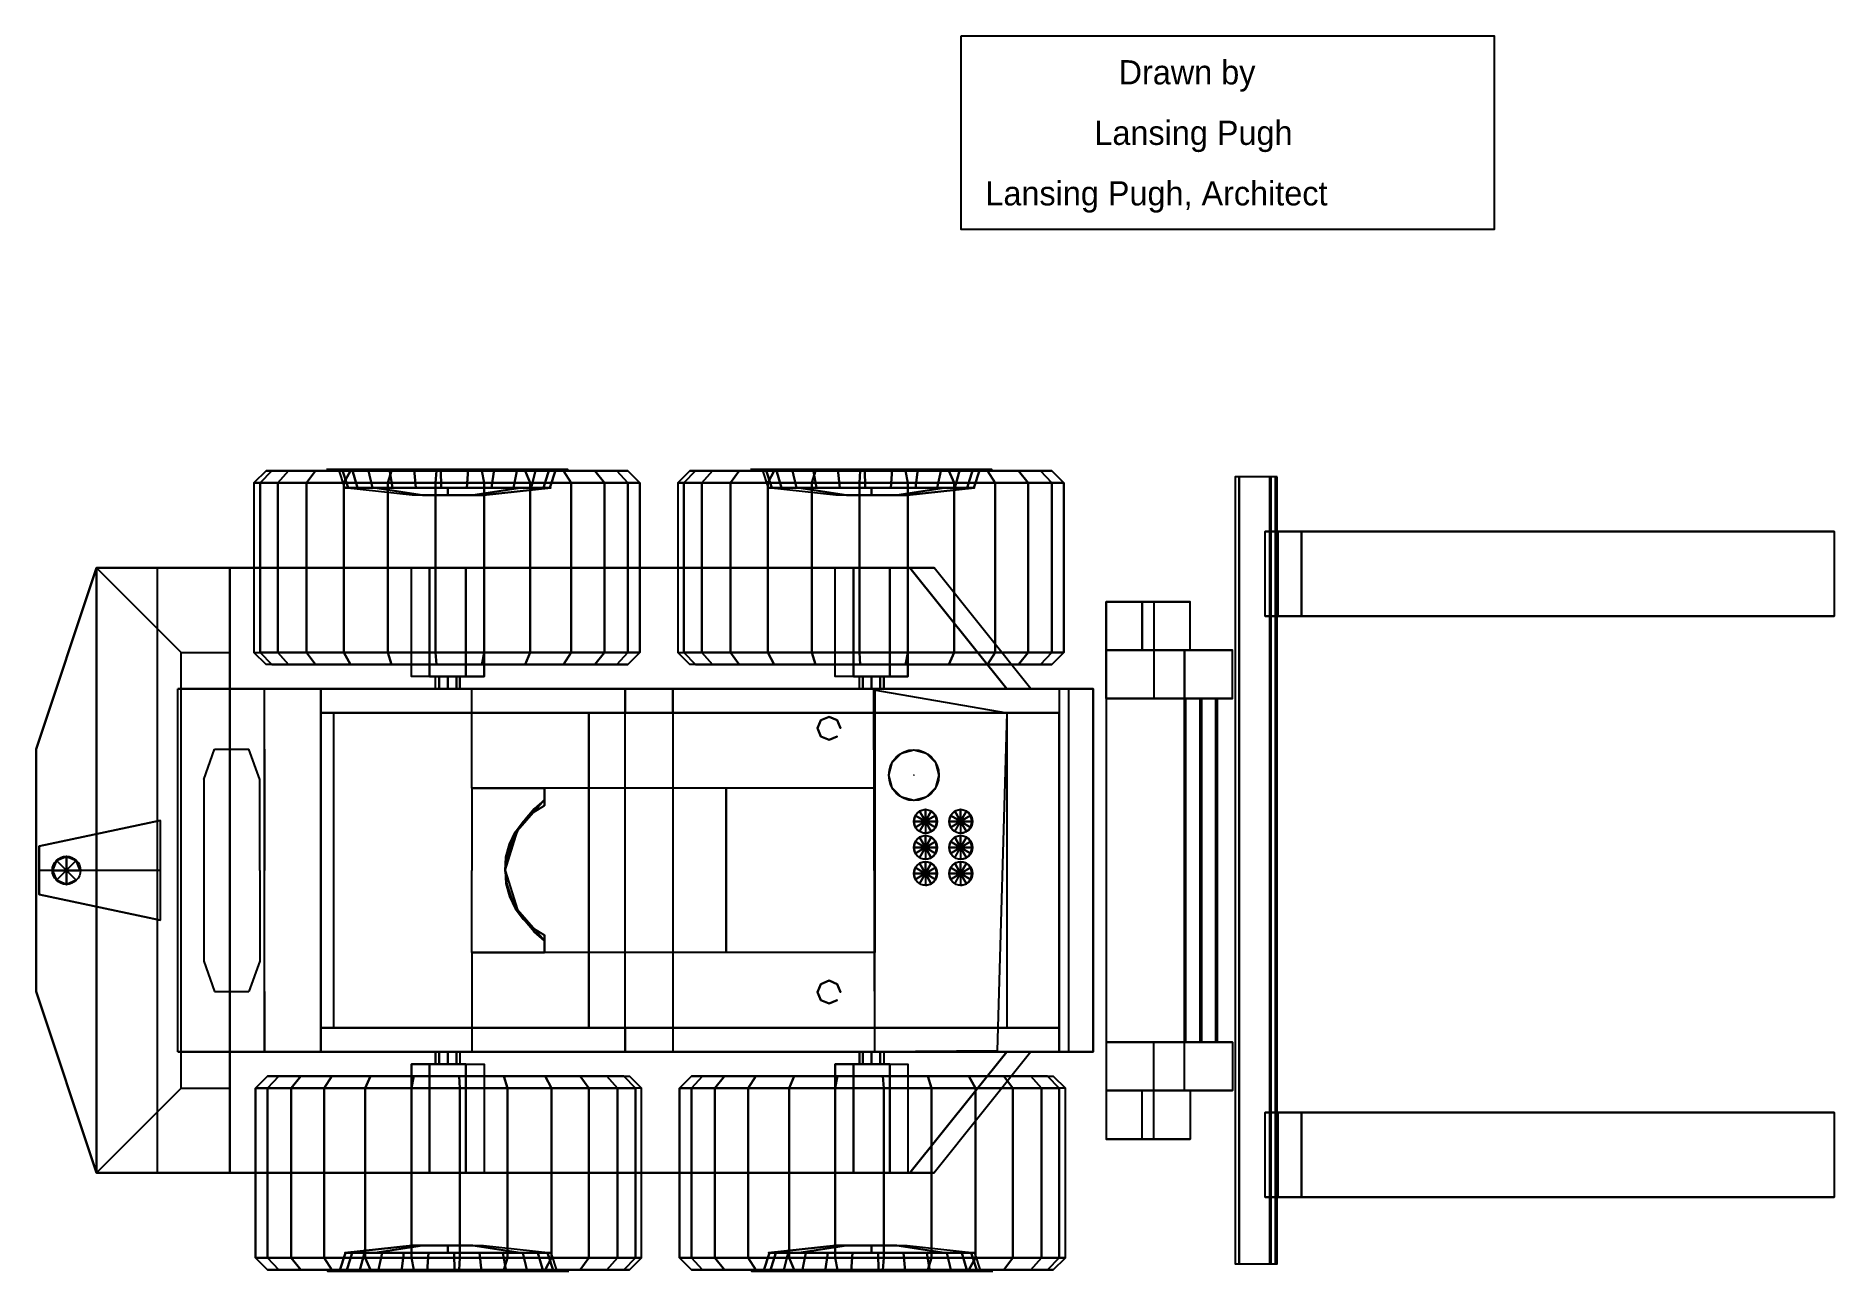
# Model space of a CAD drawing. Extents: x 26 to 174, y 44 to 146.
import ezdxf

# ---------------------------------------------------------------- set-up
doc = ezdxf.new("R2010")
doc.units = 0
doc.header["$MEASUREMENT"] = 0
doc.layers.add('OBJECT', color=1, linetype='CONTINUOUS')
doc.layers.add('SURFACE', color=2, linetype='CONTINUOUS')

# ---------------------------------------------------------------- blocks, each defined once
blk = doc.blocks.new('TIRE')
at = {"layer": 'OBJECT', "extrusion": (-9.96532e-17, -1, -2.96059e-16)}
blk.add_circle((0, 0), 1, dxfattribs=at)
at = {"layer": 'SURFACE', "color": 8}
mesh = blk.add_polymesh((2, 8), dxfattribs=dict(at, n_close=True))
for k, corner in enumerate([(1, -1), (0.71, -1, 0.71), (0, -1, 1), (-0.71, -1, 0.71), (-1, -1), (-0.71, -1, -0.71), (0, -1, -1), (0.71, -1, -0.71), (1, 0), (0.71, 0, 0.71), (0, 0, 1), (-0.71, 0, 0.71), (-1, 0), (-0.71, 0, -0.71), (0, 0, -1), (0.71, 0, -0.71)]):
    mesh.set_mesh_vertex(divmod(k, 8), corner)
mesh = blk.add_polymesh((2, 6), dxfattribs=dict(at, n_close=True))
for k, corner in enumerate([(3, -10), (1.5, -10, 2.6), (-1.5, -10, 2.6), (-3, -10), (-1.5, -10, -2.6), (1.5, -10, -2.6), (3, -1), (1.5, -1, 2.6), (-1.5, -1, 2.6), (-3, -1), (-1.5, -1, -2.6), (1.5, -1, -2.6)]):
    mesh.set_mesh_vertex(divmod(k, 6), corner)
mesh = blk.add_polymesh((2, 25), dxfattribs=dict(at, n_close=True))
for k, corner in enumerate([(16, -3), (15.5, -3, 3.98), (14.02, -3, 7.71), (11.66, -3, 10.95), (8.57, -3, 13.51), (4.94, -3, 15.22), (1, -3, 15.97), (-3, -3, 15.72), (-6.81, -3, 14.48), (-10.2, -3, 12.33), (-12.94, -3, 9.4), (-14.88, -3, 5.89), (-15.87, -3, 2.01), (-15.87, -3, -2.01), (-14.88, -3, -5.89), (-12.94, -3, -9.4), (-10.2, -3, -12.33), (-6.81, -3, -14.48), (-3, -3, -15.72), (1, -3, -15.97), (4.94, -3, -15.22), (8.57, -3, -13.51), (11.66, -3, -10.95), (14.02, -3, -7.71), (15.5, -3, -3.98), (15, -2), (14.53, -2, 3.73), (13.14, -2, 7.23), (10.93, -2, 10.27), (8.04, -2, 12.66), (4.64, -2, 14.27), (0.94, -2, 14.97), (-2.81, -2, 14.73), (-6.39, -2, 13.57), (-9.56, -2, 11.56), (-12.14, -2, 8.82), (-13.95, -2, 5.52), (-14.88, -2, 1.88), (-14.88, -2, -1.88), (-13.95, -2, -5.52), (-12.14, -2, -8.82), (-9.56, -2, -11.56), (-6.39, -2, -13.57), (-2.81, -2, -14.73), (0.94, -2, -14.97), (4.64, -2, -14.27), (8.04, -2, -12.66), (10.93, -2, -10.27), (13.14, -2, -7.23), (14.53, -2, -3.73)]):
    mesh.set_mesh_vertex(divmod(k, 25), corner)
mesh = blk.add_polymesh((2, 25), dxfattribs=dict(at, n_close=True))
for k, corner in enumerate([(16, -3), (15.5, -3, 3.98), (14.02, -3, 7.71), (11.66, -3, 10.95), (8.57, -3, 13.51), (4.94, -3, 15.22), (1, -3, 15.97), (-3, -3, 15.72), (-6.81, -3, 14.48), (-10.2, -3, 12.33), (-12.94, -3, 9.4), (-14.88, -3, 5.89), (-15.87, -3, 2.01), (-15.87, -3, -2.01), (-14.88, -3, -5.89), (-12.94, -3, -9.4), (-10.2, -3, -12.33), (-6.81, -3, -14.48), (-3, -3, -15.72), (1, -3, -15.97), (4.94, -3, -15.22), (8.57, -3, -13.51), (11.66, -3, -10.95), (14.02, -3, -7.71), (15.5, -3, -3.98), (16, -17), (15.5, -17, 3.98), (14.02, -17, 7.71), (11.66, -17, 10.95), (8.57, -17, 13.51), (4.94, -17, 15.22), (1, -17, 15.97), (-3, -17, 15.72), (-6.81, -17, 14.48), (-10.2, -17, 12.33), (-12.94, -17, 9.4), (-14.88, -17, 5.89), (-15.87, -17, 2.01), (-15.87, -17, -2.01), (-14.88, -17, -5.89), (-12.94, -17, -9.4), (-10.2, -17, -12.33), (-6.81, -17, -14.48), (-3, -17, -15.72), (1, -17, -15.97), (4.94, -17, -15.22), (8.57, -17, -13.51), (11.66, -17, -10.95), (14.02, -17, -7.71), (15.5, -17, -3.98)]):
    mesh.set_mesh_vertex(divmod(k, 25), corner)
at = {"layer": 'SURFACE', "color": 1}
mesh = blk.add_polymesh((2, 8), dxfattribs=dict(at, n_close=True))
for k, corner in enumerate([(8.5, -16.6), (6.01, -16.6, 6.01), (0, -16.6, 8.5), (-6.01, -16.6, 6.01), (-8.5, -16.6), (-6.01, -16.6, -6.01), (0, -16.6, -8.5), (6.01, -16.6, -6.01), (2.94, -16), (2.08, -16, 2.08), (0, -16, 2.94), (-2.08, -16, 2.08), (-2.94, -16), (-2.08, -16, -2.08), (0, -16, -2.94), (2.08, -16, -2.08)]):
    mesh.set_mesh_vertex(divmod(k, 8), corner)
at = {"layer": 'SURFACE', "color": 8}
mesh = blk.add_polymesh((2, 25), dxfattribs=dict(at, n_close=True))
for k, corner in enumerate([(16, -17), (15.5, -17, 3.98), (14.02, -17, 7.71), (11.66, -17, 10.95), (8.57, -17, 13.51), (4.94, -17, 15.22), (1, -17, 15.97), (-3, -17, 15.72), (-6.81, -17, 14.48), (-10.2, -17, 12.33), (-12.94, -17, 9.4), (-14.88, -17, 5.89), (-15.87, -17, 2.01), (-15.87, -17, -2.01), (-14.88, -17, -5.89), (-12.94, -17, -9.4), (-10.2, -17, -12.33), (-6.81, -17, -14.48), (-3, -17, -15.72), (1, -17, -15.97), (4.94, -17, -15.22), (8.57, -17, -13.51), (11.66, -17, -10.95), (14.02, -17, -7.71), (15.5, -17, -3.98), (15, -18), (14.53, -18, 3.73), (13.14, -18, 7.23), (10.93, -18, 10.27), (8.04, -18, 12.66), (4.64, -18, 14.27), (0.94, -18, 14.97), (-2.81, -18, 14.73), (-6.39, -18, 13.57), (-9.56, -18, 11.56), (-12.14, -18, 8.82), (-13.95, -18, 5.52), (-14.88, -18, 1.88), (-14.88, -18, -1.88), (-13.95, -18, -5.52), (-12.14, -18, -8.82), (-9.56, -18, -11.56), (-6.39, -18, -13.57), (-2.81, -18, -14.73), (0.94, -18, -14.97), (4.64, -18, -14.27), (8.04, -18, -12.66), (10.93, -18, -10.27), (13.14, -18, -7.23), (14.53, -18, -3.73)]):
    mesh.set_mesh_vertex(divmod(k, 25), corner)
at = {"layer": 'SURFACE', "color": 1}
mesh = blk.add_polymesh((2, 25), dxfattribs=dict(at, n_close=True))
for k, corner in enumerate([(9, -18.1), (8.72, -18.1, 2.24), (7.89, -18.1, 4.34), (6.56, -18.1, 6.16), (4.82, -18.1, 7.6), (2.78, -18.1, 8.56), (0.57, -18.1, 8.98), (-1.69, -18.1, 8.84), (-3.83, -18.1, 8.14), (-5.74, -18.1, 6.93), (-7.28, -18.1, 5.29), (-8.37, -18.1, 3.31), (-8.93, -18.1, 1.13), (-8.93, -18.1, -1.13), (-8.37, -18.1, -3.31), (-7.28, -18.1, -5.29), (-5.74, -18.1, -6.93), (-3.83, -18.1, -8.14), (-1.69, -18.1, -8.84), (0.57, -18.1, -8.98), (2.78, -18.1, -8.56), (4.82, -18.1, -7.6), (6.56, -18.1, -6.16), (7.89, -18.1, -4.34), (8.72, -18.1, -2.24), (8.5, -16.6), (8.23, -16.6, 2.11), (7.45, -16.6, 4.09), (6.2, -16.6, 5.82), (4.55, -16.6, 7.18), (2.63, -16.6, 8.08), (0.53, -16.6, 8.48), (-1.59, -16.6, 8.35), (-3.62, -16.6, 7.69), (-5.42, -16.6, 6.55), (-6.88, -16.6, 5), (-7.9, -16.6, 3.13), (-8.43, -16.6, 1.07), (-8.43, -16.6, -1.07), (-7.9, -16.6, -3.13), (-6.88, -16.6, -5), (-5.42, -16.6, -6.55), (-3.62, -16.6, -7.69), (-1.59, -16.6, -8.35), (0.53, -16.6, -8.48), (2.63, -16.6, -8.08), (4.55, -16.6, -7.18), (6.2, -16.6, -5.82), (7.45, -16.6, -4.09), (8.23, -16.6, -2.11)]):
    mesh.set_mesh_vertex(divmod(k, 25), corner)
at = {"layer": 'SURFACE', "color": 8}
mesh = blk.add_polymesh((2, 25), dxfattribs=dict(at, n_close=True))
for k, corner in enumerate([(15, -18), (14.53, -18, 3.73), (13.14, -18, 7.23), (10.93, -18, 10.27), (8.04, -18, 12.66), (4.64, -18, 14.27), (0.94, -18, 14.97), (-2.81, -18, 14.73), (-6.39, -18, 13.57), (-9.56, -18, 11.56), (-12.14, -18, 8.82), (-13.95, -18, 5.52), (-14.88, -18, 1.88), (-14.88, -18, -1.88), (-13.95, -18, -5.52), (-12.14, -18, -8.82), (-9.56, -18, -11.56), (-6.39, -18, -13.57), (-2.81, -18, -14.73), (0.94, -18, -14.97), (4.64, -18, -14.27), (8.04, -18, -12.66), (10.93, -18, -10.27), (13.14, -18, -7.23), (14.53, -18, -3.73), (10, -18), (9.69, -18, 2.49), (8.76, -18, 4.82), (7.29, -18, 6.85), (5.36, -18, 8.44), (3.09, -18, 9.51), (0.63, -18, 9.98), (-1.87, -18, 9.82), (-4.26, -18, 9.05), (-6.37, -18, 7.71), (-8.09, -18, 5.88), (-9.3, -18, 3.68), (-9.92, -18, 1.25), (-9.92, -18, -1.25), (-9.3, -18, -3.68), (-8.09, -18, -5.88), (-6.37, -18, -7.71), (-4.26, -18, -9.05), (-1.87, -18, -9.82), (0.63, -18, -9.98), (3.09, -18, -9.51), (5.36, -18, -8.44), (7.29, -18, -6.85), (8.76, -18, -4.82), (9.69, -18, -2.49)]):
    mesh.set_mesh_vertex(divmod(k, 25), corner)
at = {"layer": 'SURFACE', "color": 1}
mesh = blk.add_polymesh((2, 25), dxfattribs=dict(at, n_close=True))
for k, corner in enumerate([(10, -18.1), (9.69, -18.1, 2.49), (8.76, -18.1, 4.82), (7.29, -18.1, 6.85), (5.36, -18.1, 8.44), (3.09, -18.1, 9.51), (0.63, -18.1, 9.98), (-1.87, -18.1, 9.82), (-4.26, -18.1, 9.05), (-6.37, -18.1, 7.71), (-8.09, -18.1, 5.88), (-9.3, -18.1, 3.68), (-9.92, -18.1, 1.25), (-9.92, -18.1, -1.25), (-9.3, -18.1, -3.68), (-8.09, -18.1, -5.88), (-6.37, -18.1, -7.71), (-4.26, -18.1, -9.05), (-1.87, -18.1, -9.82), (0.63, -18.1, -9.98), (3.09, -18.1, -9.51), (5.36, -18.1, -8.44), (7.29, -18.1, -6.85), (8.76, -18.1, -4.82), (9.69, -18.1, -2.49), (9, -18.1), (8.72, -18.1, 2.24), (7.89, -18.1, 4.34), (6.56, -18.1, 6.16), (4.82, -18.1, 7.6), (2.78, -18.1, 8.56), (0.57, -18.1, 8.98), (-1.69, -18.1, 8.84), (-3.83, -18.1, 8.14), (-5.74, -18.1, 6.93), (-7.28, -18.1, 5.29), (-8.37, -18.1, 3.31), (-8.93, -18.1, 1.13), (-8.93, -18.1, -1.13), (-8.37, -18.1, -3.31), (-7.28, -18.1, -5.29), (-5.74, -18.1, -6.93), (-3.83, -18.1, -8.14), (-1.69, -18.1, -8.84), (0.57, -18.1, -8.98), (2.78, -18.1, -8.56), (4.82, -18.1, -7.6), (6.56, -18.1, -6.16), (7.89, -18.1, -4.34), (8.72, -18.1, -2.24)]):
    mesh.set_mesh_vertex(divmod(k, 25), corner)
blk = doc.blocks.new('FORK')
at = {"layer": 'OBJECT'}
for p, q in [((-3.5, 35), (3.5, 35)), ((3.5, 0, 46), (-3.5, 0, 46)), ((-3.5, -2), (-3.5, -2, 2))]:
    blk.add_line(p, q, dxfattribs=at)
at = {"layer": 'SURFACE', "color": 1}
blk.add_line((-3.5, 0), (0, 0), dxfattribs=at)
for points in [[(-3.5, 35), (3.5, 35), (3.5, -2), (-3.5, -2)], [(-3.5, 0), (-3.5, 0, 2), (-3.5, 35)], [(-3.5, 35), (3.5, 35), (3.5, 0, 2), (-3.5, 0, 2)], [(3.5, 0), (3.5, 0, 2), (3.5, 35)], [(-3.5, 0, 46), (-3.5, -2), (-3.5, 0)], [(3.5, 0, 2), (3.5, 0, 46), (-3.5, 0, 46), (-3.5, 0, 2)], [(3.5, 0, 46), (3.5, -2), (3.5, 0)]]:
    blk.add_3dface(points, dxfattribs=at)
blk = doc.blocks.new('CROSSFRAME')
at = {"layer": 'SURFACE', "color": 8}
for points in [[(32.5, 12, 3), (32.5, 17, 3), (-32.5, 17, 3), (-32.5, 12, 3)], [(-32.5, 12), (-32.5, 12, 3), (32.5, 12, 3), (32.5, 12)], [(-32.5, 0), (32.5, 0), (32.5, 12), (-32.5, 12)], [(-32.5, 0), (-32.5, 0, 3), (32.5, 0, 3), (32.5, 0)], [(32.5, -5, 3), (32.5, 0, 3), (-32.5, 0, 3), (-32.5, -5, 3)]]:
    blk.add_3dface(points, dxfattribs=at)
blk = doc.blocks.new('FRAME_ASSEMBLY')
at = {"layer": 'OBJECT'}
blk.add_blockref('CROSSFRAME', (0, 0), dxfattribs=at)
at = {"layer": 'SURFACE', "color": 1}
for p in [(-23.5, -5, 3), (24.5, -5, 3)]:
    blk.add_blockref('FORK', p, dxfattribs=at)

msp = doc.modelspace()

# ---------------------------------------------------------------- linework, layer by layer
at = {"layer": 'OBJECT'}
for p, q in [((25.85, 79.07, 20), (35.85, 81.18, 20)), ((35.85, 77.07, 20), (25.85, 77.07, 20)), ((25.85, 77.07, 20), (25.85, 75.07, 20)), ((25.85, 75.07, 20), (35.85, 72.95, 20))]:
    msp.add_line(p, q, dxfattribs=at)
at = {"layer": 'OBJECT', "extrusion": (-9.96532e-17, 1, -2.96059e-16)}
msp.add_circle((-59.6, 17, 92.07), 1, dxfattribs=at)
at = {"layer": 'OBJECT', "extrusion": (-9.96532e-17, -1, -2.96059e-16)}
msp.add_circle((59.6, 17, -62.07), 1, dxfattribs=at)
at = {"layer": 'OBJECT', "color": 2}
for points in [[(120.45, 91.26, 152.19), (113.96, 91.26, 152), (117.9, 91.26, 14), (124.4, 91.26, 14.19)], [(120.45, 62.87, 152.19), (113.96, 62.87, 152), (117.9, 62.87, 14), (124.4, 62.87, 14.19)]]:
    msp.add_3dface(points, dxfattribs=at)
at = {"layer": 'SURFACE', "color": 10}
msp.add_line((94.6, 92.07, 17), (59.6, 92.07, 17), dxfattribs=at)
at = {"layer": 'SURFACE', "color": 7}
for p, q in [((40.34, 87.07, 67.95), (43.18, 87.07, 75.42)), ((40.34, 67.07, 67.95), (43.18, 67.07, 75.42))]:
    msp.add_line(p, q, dxfattribs=at)
msp.add_lwpolyline([(102, 146), (146, 146), (146, 130), (102, 130), (102, 146)], dxfattribs=at)
at = {"layer": 'SURFACE', "color": 10, "extrusion": (-0.180731, 0, 0.983533)}
for centre, radius in [((-84.93, 103.45, 20.23), 2.1), ((-84.93, 103.45, 20.23), 0.01), ((-81.11, 104.43, 20.23), 0.976), ((-81.11, 107.39, 20.23), 0.976), ((-81.11, 104.43, 20.33), 0.01), ((-81.11, 107.39, 20.33), 0.01), ((-78.96, 104.43, 20.23), 0.976), ((-78.96, 104.43, 20.33), 0.01), ((-78.96, 107.39, 20.23), 0.976), ((-78.96, 107.39, 20.33), 0.01), ((-76.81, 104.43, 20.23), 0.976), ((-76.81, 107.39, 20.23), 0.976), ((-76.81, 104.43, 20.33), 0.01), ((-76.81, 107.39, 20.33), 0.01)]:
    msp.add_circle(centre, radius, dxfattribs=at)
at = {"layer": 'SURFACE', "color": 2}
for centre, radius in [((28.11, 77.07, 20), 1.16), ((28.11, 77.07, 25), 1.16), ((28.11, 77.07, 26), 0.104)]:
    msp.add_circle(centre, radius, dxfattribs=at)
at = {"layer": 'SURFACE'}
for points in [[(25.6, 87.07, 56), (30.6, 102.07, 59), (30.6, 102.07, 35), (25.6, 87.07, 35)], [(30.6, 102.07, 35), (37.6, 95.07, 15), (41.6, 95.07, 15), (41.6, 102.07, 35)], [(41.6, 95.07, 15), (41.6, 92.07, 15), (41.6, 92.07, 39), (41.6, 102.07, 35)], [(41.6, 102.07, 39), (41.6, 92.07, 39), (105.76, 92.07, 39), (97.76, 102.07, 39)], [(41.6, 102.07, 39), (97.76, 102.07, 39), (99.76, 102.07, 35), (41.6, 102.07, 35)], [(97.76, 102.07, 39), (105.76, 92.07, 39), (107.76, 92.07, 35), (99.76, 102.07, 35)], [(25.6, 67.07, 56), (30.6, 52.07, 59), (30.6, 52.07, 35), (25.6, 67.07, 35)], [(41.6, 52.07, 39), (41.6, 62.07, 39), (105.76, 62.07, 39), (97.76, 52.07, 39)], [(41.6, 59.07, 15), (41.6, 62.07, 15), (41.6, 62.07, 39), (41.6, 52.07, 35)], [(97.76, 52.07, 39), (105.76, 62.07, 39), (107.76, 62.07, 35), (99.76, 52.07, 35)], [(30.6, 52.07, 35), (37.6, 59.07, 15), (41.6, 59.07, 15), (41.6, 52.07, 35)], [(41.6, 52.07, 39), (97.76, 52.07, 39), (99.76, 52.07, 35), (41.6, 52.07, 35)]]:
    msp.add_3dface(points, dxfattribs=at)
at = {"layer": 'SURFACE', "color": 2}
for points in [[(25.6, 67.07, 56), (25.6, 87.07, 56), (30.6, 102.07, 59), (30.6, 52.07, 59)], [(30.6, 102.07, 59), (35.6, 102.07, 60), (35.6, 52.07, 60), (30.6, 52.07, 59)], [(30.6, 102.07, 35), (30.6, 52.07, 35), (37.6, 59.07, 15), (37.6, 95.07, 15)], [(35.6, 52.07, 60), (41.6, 52.07, 60), (41.6, 102.07, 60), (35.6, 102.07, 60)], [(41.6, 102.07, 60), (41.6, 102.07, 35), (41.6, 52.07, 35), (41.6, 52.07, 60)], [(113.96, 91.26, 152), (113.96, 99.26, 152), (117.9, 99.26, 14), (117.9, 91.26, 14)], [(117.9, 99.26, 14), (120.9, 99.26, 14.09), (116.95, 99.26, 152.09), (113.96, 99.26, 152)], [(113.96, 95.26, 152), (116.95, 95.26, 152.19), (116.95, 99.26, 152.09), (113.96, 99.26, 152)], [(116.95, 99.26, 152.09), (116.95, 95.26, 152.19), (120.9, 95.26, 14.19), (120.9, 99.26, 14.09)], [(113.96, 91.26, 152), (120.45, 91.26, 152.19), (120.45, 95.26, 152.19), (113.96, 95.26, 152)], [(120.9, 95.26, 14.19), (124.4, 95.26, 14.19), (120.45, 95.26, 152.19), (116.95, 95.26, 152.19)], [(120.45, 95.26, 152.19), (120.45, 91.26, 152.19), (124.4, 91.26, 14.19), (124.4, 95.26, 14.19)], [(112.9, 62.07, 15), (112.9, 92.07, 15), (41.6, 92.07, 15), (41.6, 62.07, 15)], [(110.09, 62.07, 39), (110.9, 62.07, 39), (110.9, 92.07, 39), (110.09, 92.07, 39)], [(110.9, 62.07, 39), (110.9, 92.07, 39), (112.9, 92.07, 33), (112.9, 62.07, 33)], [(112.9, 62.07, 33), (112.9, 62.07, 15), (112.9, 92.07, 15), (112.9, 92.07, 33)], [(113.96, 62.87, 152), (120.45, 62.87, 152.19), (120.45, 91.26, 152.19), (113.96, 91.26, 152)], [(120.45, 62.87, 152.19), (120.54, 62.87, 149.19), (120.54, 91.26, 149.19), (120.45, 91.26, 152.19)], [(121.74, 62.87, 107.2), (121.74, 91.26, 107.2), (121.85, 91.26, 103.21), (121.85, 62.87, 103.21)], [(123.02, 62.87, 62.31), (123.02, 91.26, 62.31), (123.13, 91.26, 58.31), (123.13, 62.87, 58.31)], [(110.09, 64.07, 39), (110.09, 90.07, 39), (105.76, 90.07, 39), (105.76, 64.07, 39)], [(25.6, 87.07, 56), (25.6, 67.07, 56), (25.6, 67.07, 35), (25.6, 87.07, 35)], [(35.85, 81.18, 20), (35.85, 72.95, 20), (25.85, 75.07, 20), (25.85, 79.07, 20)], [(35.85, 81.18, 18.5), (35.85, 72.95, 18.5), (25.85, 75.07, 18.5), (25.85, 79.07, 18.5)], [(35.85, 81.18, 20), (35.85, 81.18, 18.5), (25.85, 79.07, 18.5), (25.85, 79.07, 20)], [(25.85, 79.07, 20), (25.85, 79.07, 18.5), (25.85, 75.07, 18.5), (25.85, 75.07, 20)], [(25.85, 75.07, 18.5), (25.85, 75.07, 20), (35.85, 72.95, 20), (35.85, 72.95, 18.5)], [(113.96, 62.87, 152), (113.96, 54.87, 152), (117.9, 54.87, 14), (117.9, 62.87, 14)], [(113.96, 58.87, 152), (120.45, 58.87, 152.19), (120.45, 62.87, 152.19), (113.96, 62.87, 152)], [(120.45, 58.87, 152.19), (120.45, 62.87, 152.19), (124.4, 62.87, 14.19), (124.4, 58.87, 14.19)], [(113.96, 54.87, 152), (116.95, 54.87, 152.09), (116.95, 58.87, 152.19), (113.96, 58.87, 152)], [(116.95, 54.87, 152.09), (116.95, 58.87, 152.19), (120.9, 58.87, 14.19), (120.9, 54.87, 14.09)], [(120.9, 58.87, 14.19), (124.4, 58.87, 14.19), (120.45, 58.87, 152.19), (116.95, 58.87, 152.19)], [(117.9, 54.87, 14), (120.9, 54.87, 14.09), (116.95, 54.87, 152.09), (113.96, 54.87, 152)]]:
    msp.add_3dface(points, dxfattribs=at)
at = {"layer": 'SURFACE'}
for points, invisible_edges in [([(41.6, 102.07, 60), (35.6, 102.07, 60), (30.6, 102.07, 35), (41.6, 102.07, 35)], 2), ([(30.6, 102.07, 59), (30.6, 102.07, 35), (35.6, 102.07, 60), (30.6, 102.07, 59)], 2), ([(110.9, 92.07, 15), (110.9, 92.07, 39), (41.6, 92.07, 39), (41.6, 92.07, 15)], 1), ([(110.9, 92.07, 39), (112.9, 92.07, 33), (112.9, 92.07, 15), (110.9, 92.07, 15)], 8), ([(110.9, 62.07, 15), (110.9, 62.07, 39), (41.6, 62.07, 39), (41.6, 62.07, 15)], 1), ([(110.9, 62.07, 39), (112.9, 62.07, 33), (112.9, 62.07, 15), (110.9, 62.07, 15)], 8), ([(30.6, 52.07, 59), (30.6, 52.07, 35), (35.6, 52.07, 60), (30.6, 52.07, 59)], 2), ([(41.6, 52.07, 60), (35.6, 52.07, 60), (30.6, 52.07, 35), (41.6, 52.07, 35)], 2)]:
    msp.add_3dface(points, dxfattribs=dict(at, invisible_edges=invisible_edges))
at = {"layer": 'SURFACE', "color": 7}
for points, invisible_edges in [([(44.46, 92.07, 78.78), (37.32, 92.07, 60), (40.34, 87.07, 67.95), (44.46, 87.07, 78.78)], 6), ([(39.45, 84.57, 65.61), (40.34, 87.07, 67.95), (37.32, 92.07, 60), (39.45, 84.57, 65.61)], 6), ([(39.45, 84.57, 65.61), (39.45, 69.57, 65.61), (37.32, 62.07, 60), (37.32, 92.07, 60)], 10), ([(47.83, 92.07, 76.39), (44.46, 92.07, 78.78), (37.32, 92.07, 60), (41.6, 92.07, 60)], 1), ([(39.45, 84.57, 65.61), (40.34, 87.07, 67.95), (37.32, 92.07, 60), (39.45, 84.57, 65.61)], 6), ([(44.46, 92.07, 78.78), (37.32, 92.07, 60), (40.34, 87.07, 67.95), (44.46, 87.07, 78.78)], 6), ([(44.46, 92.07, 78.78), (47.83, 92.07, 76.39), (50.16, 92.07, 78), (49.13, 92.07, 82)], 5), ([(50.16, 92.07, 78), (74.32, 92.07, 78), (74.24, 92.07, 82), (49.13, 92.07, 82)], 10), ([(74.24, 92.07, 82), (74.32, 92.07, 78), (75.9, 92.07, 77.23), (78.18, 92.07, 80.08)], 5), ([(78.18, 92.07, 80.08), (75.9, 92.07, 77.23), (105.76, 92.07, 39), (110.09, 92.07, 39)], 1), ([(50.16, 90.07, 78), (74.32, 90.07, 78), (74.24, 90.07, 82), (49.13, 90.07, 82)], 10), ([(74.24, 90.07, 82), (74.32, 90.07, 78), (75.9, 90.07, 77.23), (78.18, 90.07, 80.08)], 5), ([(78.18, 90.07, 80.08), (75.9, 90.07, 77.23), (105.76, 90.07, 39), (110.09, 90.07, 39)], 1), ([(44.07, 84.57, 77.76), (43.18, 87.07, 75.42), (44.46, 87.07, 78.78), (44.07, 84.57, 77.76)], 6), ([(44.07, 84.57, 77.76), (43.18, 87.07, 75.42), (44.46, 87.07, 78.78), (44.07, 84.57, 77.76)], 6), ([(44.46, 77.07, 78.78), (44.07, 77.07, 77.76), (44.07, 84.57, 77.76), (44.46, 87.07, 78.78)], 5), ([(44.46, 77.07, 78.78), (44.07, 77.07, 77.76), (44.07, 84.57, 77.76), (44.46, 87.07, 78.78)], 5), ([(44.46, 77.07, 78.78), (44.07, 77.07, 77.76), (44.07, 69.57, 77.76), (44.46, 67.07, 78.78)], 5), ([(39.45, 69.57, 65.61), (40.34, 67.07, 67.95), (37.32, 62.07, 60), (39.45, 69.57, 65.61)], 6), ([(44.07, 69.57, 77.76), (43.18, 67.07, 75.42), (44.46, 67.07, 78.78), (44.07, 69.57, 77.76)], 6), ([(44.46, 62.07, 78.78), (37.32, 62.07, 60), (40.34, 67.07, 67.95), (44.46, 67.07, 78.78)], 6), ([(50.16, 64.07, 78), (74.32, 64.07, 78), (74.24, 64.07, 82), (49.13, 64.07, 82)], 10), ([(74.24, 64.07, 82), (74.32, 64.07, 78), (75.9, 64.07, 77.23), (78.18, 64.07, 80.08)], 5), ([(78.18, 64.07, 80.08), (75.9, 64.07, 77.23), (105.76, 64.07, 39), (110.09, 64.07, 39)], 1), ([(47.83, 62.07, 76.39), (44.46, 62.07, 78.78), (37.32, 62.07, 60), (41.6, 62.07, 60)], 1), ([(44.46, 62.07, 78.78), (47.83, 62.07, 76.39), (50.16, 62.07, 78), (49.13, 62.07, 82)], 5), ([(50.16, 62.07, 78), (74.32, 62.07, 78), (74.24, 62.07, 82), (49.13, 62.07, 82)], 10), ([(74.24, 62.07, 82), (74.32, 62.07, 78), (75.9, 62.07, 77.23), (78.18, 62.07, 80.08)], 5), ([(78.18, 62.07, 80.08), (75.9, 62.07, 77.23), (105.76, 62.07, 39), (110.09, 62.07, 39)], 1)]:
    msp.add_3dface(points, dxfattribs=dict(at, invisible_edges=invisible_edges))
for points in [[(44.46, 92.07, 78.78), (49.13, 92.07, 82), (49.13, 62.07, 82), (44.46, 62.07, 78.78)], [(49.13, 90.07, 82), (49.13, 92.07, 82), (74.24, 92.07, 82), (74.24, 90.07, 82)], [(74.24, 62.07, 82), (74.24, 92.07, 82), (78.18, 92.07, 80.08), (78.18, 62.07, 80.08)], [(74.24, 92.07, 82), (78.18, 92.07, 80.08), (78.18, 90.07, 80.08), (74.24, 90.07, 82)], [(110.09, 92.07, 39), (110.09, 90.07, 39), (78.18, 90.07, 80.08), (78.18, 92.07, 80.08)], [(50.16, 64.07, 78), (49.13, 64.07, 82), (49.13, 90.07, 82), (50.16, 90.07, 78)], [(74.24, 90.07, 82), (71.24, 90.07, 82), (71.24, 64.07, 82), (74.24, 64.07, 82)], [(71.24, 64.07, 82), (71.24, 64.07, 80), (71.24, 90.07, 80), (71.24, 90.07, 82)], [(74.24, 62.07, 82), (49.13, 62.07, 82), (49.13, 64.07, 82), (74.24, 64.07, 82)], [(78.18, 62.07, 80.08), (74.24, 62.07, 82), (74.24, 64.07, 82), (78.18, 64.07, 80.08)], [(110.09, 62.07, 39), (110.09, 64.07, 39), (78.18, 64.07, 80.08), (78.18, 62.07, 80.08)]]:
    msp.add_3dface(points, dxfattribs=at)
at = {"layer": 'SURFACE', "color": 10}
for points in [[(61.6, 83.86, 38), (61.6, 92.07, 38), (94.88, 92.07, 38), (94.88, 83.86, 38)], [(105.76, 90.07, 39), (104.98, 62.17, 39.86), (94.88, 62.07, 38), (94.78, 91.97, 37.98)], [(61.6, 83.86, 52), (67.6, 83.86, 52), (67.6, 83.86, 31), (61.6, 83.86, 38)], [(67.6, 83.86, 52), (67.6, 82.89, 52), (67.6, 82.42, 31), (67.6, 83.86, 31)], [(82.6, 83.86, 32.5), (82.6, 77.07, 32.5), (82.6, 77.07, 27.5), (82.6, 83.86, 27.5)], [(94.88, 83.86, 38), (94.88, 83.86, 36), (94.88, 70.27, 36), (94.88, 70.27, 38)], [(82.6, 70.27, 32.5), (82.6, 77.07, 32.5), (82.6, 77.07, 27.5), (82.6, 70.27, 27.5)], [(67.6, 70.27, 52), (67.6, 71.24, 52), (67.6, 71.71, 31), (67.6, 70.27, 31)], [(61.6, 70.27, 38), (61.6, 62.07, 38), (94.88, 62.07, 38), (94.88, 70.27, 38)], [(61.6, 70.27, 52), (67.6, 70.27, 52), (67.6, 70.27, 31), (61.6, 70.27, 38)]]:
    msp.add_3dface(points, dxfattribs=at)
at = {"layer": 'SURFACE', "color": 4, "invisible_edges": 10}
for points in [[(98.09, 84.94, 38.59), (98.08, 84.94, 38.59), (96.3, 85.98, 38.26), (97.06, 86.75, 38.4)], [(98.09, 84.94, 38.59), (98.09, 84.94, 38.59), (97.06, 86.75, 38.4), (98.09, 87.03, 38.59)], [(98.1, 84.94, 38.59), (98.09, 84.94, 38.59), (98.09, 87.03, 38.59), (99.12, 86.75, 38.78)], [(98.1, 84.94, 38.59), (98.1, 84.94, 38.59), (99.12, 86.75, 38.78), (99.88, 85.98, 38.92)], [(98.08, 84.94, 38.59), (98.08, 84.93, 38.59), (96.03, 84.93, 38.21), (96.3, 85.98, 38.26)], [(98.08, 84.93, 38.59), (98.08, 84.93, 38.59), (96.3, 83.88, 38.26), (96.03, 84.93, 38.21)], [(98.08, 84.93, 38.59), (98.09, 84.92, 38.59), (97.06, 83.12, 38.4), (96.3, 83.88, 38.26)], [(98.09, 84.92, 38.59), (98.09, 84.92, 38.59), (98.09, 82.83, 38.59), (97.06, 83.12, 38.4)], [(98.09, 84.92, 38.59), (98.1, 84.92, 38.59), (99.12, 83.12, 38.78), (98.09, 82.83, 38.59)], [(98.1, 84.93, 38.59), (98.1, 84.94, 38.59), (99.88, 85.98, 38.92), (100.15, 84.93, 38.97)], [(98.1, 84.92, 38.59), (98.1, 84.93, 38.59), (99.88, 83.88, 38.92), (99.12, 83.12, 38.78)], [(98.1, 84.93, 38.59), (98.1, 84.93, 38.59), (100.15, 84.93, 38.97), (99.88, 83.88, 38.92)]]:
    msp.add_3dface(points, dxfattribs=at)
at = {"layer": 'SURFACE', "color": 10}
for points, invisible_edges in [([(67.6, 83.86, 31), (61.6, 83.86, 31), (67.6, 83.86, 38), (67.6, 77.07, 31)], 12), ([(61.6, 77.07, 52), (64.33, 77.07, 52), (64.33, 83.86, 52), (61.6, 83.86, 52)], 3), ([(64.33, 77.07, 52), (65.36, 80.32, 52), (65.36, 83.86, 52), (64.33, 83.86, 52)], 10), ([(65.36, 83.86, 52), (67.6, 83.86, 52), (67.6, 82.89, 52), (65.36, 80.32, 52)], 8), ([(82.6, 83.86, 32.5), (67.6, 83.86, 31), (67.6, 77.07, 31), (82.6, 77.07, 32.5)], 6), ([(67.6, 70.27, 31), (61.6, 70.27, 31), (67.6, 70.27, 38), (67.6, 77.07, 31)], 12), ([(61.6, 77.07, 52), (64.33, 77.07, 52), (64.33, 70.27, 52), (61.6, 70.27, 52)], 3), ([(64.33, 77.07, 52), (65.36, 73.82, 52), (65.36, 70.27, 52), (64.33, 70.27, 52)], 10), ([(82.6, 70.27, 32.5), (67.6, 70.27, 31), (67.6, 77.07, 31), (82.6, 77.07, 32.5)], 6), ([(65.36, 70.27, 52), (67.6, 70.27, 52), (67.6, 71.24, 52), (65.36, 73.82, 52)], 8)]:
    msp.add_3dface(points, dxfattribs=dict(at, invisible_edges=invisible_edges))

# ---------------------------------------------------------------- block references
at = {"layer": 'SURFACE', "color": 2, "rotation": 180}
for p in [(59.6, 92.07, 17), (94.6, 92.07, 17)]:
    msp.add_blockref('TIRE', p, dxfattribs=at)
at = {"layer": 'SURFACE', "color": 2, "extrusion": (0.999592, 0, 0.02856)}
msp.add_blockref('FRAME_ASSEMBLY', (77.07, 8.61, 125.25), dxfattribs=at)
at = {"layer": 'SURFACE', "color": 7}
for p in [(59.6, 62.07, 17), (94.6, 62.07, 17)]:
    msp.add_blockref('TIRE', p, dxfattribs=at)

# ---------------------------------------------------------------- texts
for s, p in [('Drawn by', (115, 142)), ('Lansing Pugh', (113, 137)), ('Lansing Pugh, Architect', (104, 132))]:
    msp.add_text(s, height=2, dxfattribs=at).set_placement(p)

# ---------------------------------------------------------------- meshes
at = {"layer": 'SURFACE', "color": 10}
mesh = msp.add_polymesh((2, 8), dxfattribs=dict(at, n_close=True))
for k, corner in enumerate([(92.04, 88.81, 38), (91.76, 89.48, 38), (91.09, 89.76, 38), (90.42, 89.48, 38), (90.14, 88.81, 38), (90.42, 88.14, 38), (91.09, 87.86, 38), (91.76, 88.14, 38), (92.04, 88.81, 46), (91.76, 89.48, 46), (91.09, 89.76, 46), (90.42, 89.48, 46), (90.14, 88.81, 46), (90.42, 88.14, 46), (91.09, 87.86, 46), (91.76, 88.14, 46)]):
    mesh.set_mesh_vertex(divmod(k, 8), corner)
mesh = msp.add_polymesh((2, 7), dxfattribs=at)
for k, corner in enumerate([(64.33, 77.07, 31), (64.4, 78.17, 31), (64.69, 79.23, 31), (65.17, 80.22, 31), (65.84, 81.11, 31), (66.65, 81.85, 31), (67.6, 82.42, 31), (64.33, 77.07, 52), (64.52, 78.19, 52), (64.87, 79.28, 52), (65.36, 80.32, 52), (65.98, 81.27, 52), (66.73, 82.14, 52), (67.6, 82.89, 52)]):
    mesh.set_mesh_vertex(divmod(k, 7), corner)
at = {"layer": 'SURFACE', "color": 1}
mesh = msp.add_polymesh((2, 12), dxfattribs=dict(at, n_close=True))
for k, corner in enumerate([(99.04, 80.14, 38.87), (99.52, 80.27, 38.95), (99.87, 80.62, 39.02), (100, 81.11, 39.04), (99.87, 81.6, 39.02), (99.52, 81.96, 38.95), (99.04, 82.09, 38.87), (98.56, 81.96, 38.78), (98.21, 81.6, 38.71), (98.08, 81.11, 38.69), (98.21, 80.62, 38.71), (98.56, 80.27, 38.78), (99.04, 81.1, 38.87), (99.05, 81.1, 38.87), (99.05, 81.11, 38.87), (99.05, 81.11, 38.87), (99.05, 81.12, 38.87), (99.05, 81.12, 38.87), (99.04, 81.12, 38.87), (99.04, 81.12, 38.87), (99.03, 81.12, 38.87), (99.03, 81.11, 38.86), (99.03, 81.11, 38.87), (99.04, 81.1, 38.87)]):
    mesh.set_mesh_vertex(divmod(k, 12), corner)
mesh = msp.add_polymesh((2, 12), dxfattribs=dict(at, n_close=True))
for k, corner in enumerate([(101.95, 80.14, 39.4), (102.43, 80.27, 39.49), (102.78, 80.62, 39.55), (102.91, 81.11, 39.58), (102.78, 81.6, 39.55), (102.43, 81.96, 39.49), (101.95, 82.09, 39.4), (101.47, 81.96, 39.31), (101.12, 81.6, 39.25), (100.99, 81.11, 39.22), (101.12, 80.62, 39.25), (101.47, 80.27, 39.31), (101.95, 81.1, 39.4), (101.95, 81.1, 39.4), (101.96, 81.11, 39.4), (101.96, 81.11, 39.4), (101.96, 81.12, 39.4), (101.95, 81.12, 39.4), (101.95, 81.12, 39.4), (101.94, 81.12, 39.4), (101.94, 81.12, 39.4), (101.94, 81.11, 39.4), (101.94, 81.11, 39.4), (101.94, 81.1, 39.4)]):
    mesh.set_mesh_vertex(divmod(k, 12), corner)
mesh = msp.add_polymesh((2, 12), dxfattribs=dict(at, n_close=True))
for k, corner in enumerate([(99.04, 77.98, 38.87), (99.52, 78.11, 38.95), (99.87, 78.47, 39.02), (100, 78.96, 39.04), (99.87, 79.45, 39.02), (99.52, 79.81, 38.95), (99.04, 79.94, 38.87), (98.56, 79.81, 38.78), (98.21, 79.45, 38.71), (98.08, 78.96, 38.69), (98.21, 78.47, 38.71), (98.56, 78.11, 38.78), (99.04, 78.95, 38.87), (99.05, 78.95, 38.87), (99.05, 78.95, 38.87), (99.05, 78.96, 38.87), (99.05, 78.96, 38.87), (99.05, 78.97, 38.87), (99.04, 78.97, 38.87), (99.04, 78.97, 38.87), (99.03, 78.96, 38.87), (99.03, 78.96, 38.86), (99.03, 78.95, 38.87), (99.04, 78.95, 38.87)]):
    mesh.set_mesh_vertex(divmod(k, 12), corner)
mesh = msp.add_polymesh((2, 12), dxfattribs=dict(at, n_close=True))
for k, corner in enumerate([(101.95, 77.98, 39.4), (102.43, 78.11, 39.49), (102.78, 78.47, 39.55), (102.91, 78.96, 39.58), (102.78, 79.45, 39.55), (102.43, 79.81, 39.49), (101.95, 79.94, 39.4), (101.47, 79.81, 39.31), (101.12, 79.45, 39.25), (100.99, 78.96, 39.22), (101.12, 78.47, 39.25), (101.47, 78.11, 39.31), (101.95, 78.95, 39.4), (101.95, 78.95, 39.4), (101.96, 78.95, 39.4), (101.96, 78.96, 39.4), (101.96, 78.96, 39.4), (101.95, 78.97, 39.4), (101.95, 78.97, 39.4), (101.94, 78.97, 39.4), (101.94, 78.96, 39.4), (101.94, 78.96, 39.4), (101.94, 78.95, 39.4), (101.94, 78.95, 39.4)]):
    mesh.set_mesh_vertex(divmod(k, 12), corner)
at = {"layer": 'SURFACE', "color": 2}
mesh = msp.add_polymesh((2, 8), dxfattribs=dict(at, n_close=True))
for k, corner in enumerate([(29.26, 77.07, 20), (28.92, 77.88, 20), (28.11, 78.22, 20), (27.29, 77.88, 20), (26.95, 77.07, 20), (27.29, 76.25, 20), (28.11, 75.91, 20), (28.92, 76.25, 20), (29.26, 77.07, 25), (28.92, 77.88, 25), (28.11, 78.22, 25), (27.29, 77.88, 25), (26.95, 77.07, 25), (27.29, 76.25, 25), (28.11, 75.91, 25), (28.92, 76.25, 25)]):
    mesh.set_mesh_vertex(divmod(k, 8), corner)
mesh = msp.add_polymesh((2, 8), dxfattribs=dict(at, n_close=True))
for k, corner in enumerate([(29.26, 77.07, 25), (28.92, 77.88, 25), (28.11, 78.22, 25), (27.29, 77.88, 25), (26.95, 77.07, 25), (27.29, 76.25, 25), (28.11, 75.91, 25), (28.92, 76.25, 25), (28.21, 77.07, 26), (28.18, 77.14, 26), (28.11, 77.17, 26), (28.03, 77.14, 26), (28, 77.07, 26), (28.03, 76.99, 26), (28.11, 76.96, 26), (28.18, 76.99, 26)]):
    mesh.set_mesh_vertex(divmod(k, 8), corner)
at = {"layer": 'SURFACE', "color": 1}
mesh = msp.add_polymesh((2, 12), dxfattribs=dict(at, n_close=True))
for k, corner in enumerate([(99.04, 75.83, 38.87), (99.52, 75.96, 38.95), (99.87, 76.32, 39.02), (100, 76.81, 39.04), (99.87, 77.3, 39.02), (99.52, 77.65, 38.95), (99.04, 77.78, 38.87), (98.56, 77.65, 38.78), (98.21, 77.3, 38.71), (98.08, 76.81, 38.69), (98.21, 76.32, 38.71), (98.56, 75.96, 38.78), (99.04, 76.8, 38.87), (99.05, 76.8, 38.87), (99.05, 76.8, 38.87), (99.05, 76.81, 38.87), (99.05, 76.81, 38.87), (99.05, 76.82, 38.87), (99.04, 76.82, 38.87), (99.04, 76.82, 38.87), (99.03, 76.81, 38.87), (99.03, 76.81, 38.86), (99.03, 76.8, 38.87), (99.04, 76.8, 38.87)]):
    mesh.set_mesh_vertex(divmod(k, 12), corner)
mesh = msp.add_polymesh((2, 12), dxfattribs=dict(at, n_close=True))
for k, corner in enumerate([(101.95, 75.83, 39.4), (102.43, 75.96, 39.49), (102.78, 76.32, 39.55), (102.91, 76.81, 39.58), (102.78, 77.3, 39.55), (102.43, 77.65, 39.49), (101.95, 77.78, 39.4), (101.47, 77.65, 39.31), (101.12, 77.3, 39.25), (100.99, 76.81, 39.22), (101.12, 76.32, 39.25), (101.47, 75.96, 39.31), (101.95, 76.8, 39.4), (101.95, 76.8, 39.4), (101.96, 76.8, 39.4), (101.96, 76.81, 39.4), (101.96, 76.81, 39.4), (101.95, 76.82, 39.4), (101.95, 76.82, 39.4), (101.94, 76.82, 39.4), (101.94, 76.81, 39.4), (101.94, 76.81, 39.4), (101.94, 76.8, 39.4), (101.94, 76.8, 39.4)]):
    mesh.set_mesh_vertex(divmod(k, 12), corner)
at = {"layer": 'SURFACE', "color": 10}
mesh = msp.add_polymesh((2, 7), dxfattribs=at)
for k, corner in enumerate([(64.33, 77.07, 31), (64.4, 75.97, 31), (64.69, 74.9, 31), (65.17, 73.91, 31), (65.84, 73.03, 31), (66.65, 72.29, 31), (67.6, 71.71, 31), (64.33, 77.07, 52), (64.52, 75.94, 52), (64.87, 74.85, 52), (65.36, 73.82, 52), (65.98, 72.86, 52), (66.73, 72, 52), (67.6, 71.24, 52)]):
    mesh.set_mesh_vertex(divmod(k, 7), corner)
mesh = msp.add_polymesh((2, 8), dxfattribs=dict(at, n_close=True))
for k, corner in enumerate([(92.04, 67.01, 38), (91.76, 67.68, 38), (91.09, 67.96, 38), (90.42, 67.68, 38), (90.14, 67.01, 38), (90.42, 66.34, 38), (91.09, 66.06, 38), (91.76, 66.34, 38), (92.04, 67.01, 46), (91.76, 67.68, 46), (91.09, 67.96, 46), (90.42, 67.68, 46), (90.14, 67.01, 46), (90.42, 66.34, 46), (91.09, 66.06, 46), (91.76, 66.34, 46)]):
    mesh.set_mesh_vertex(divmod(k, 8), corner)

doc.saveas('drawing.dxf')
